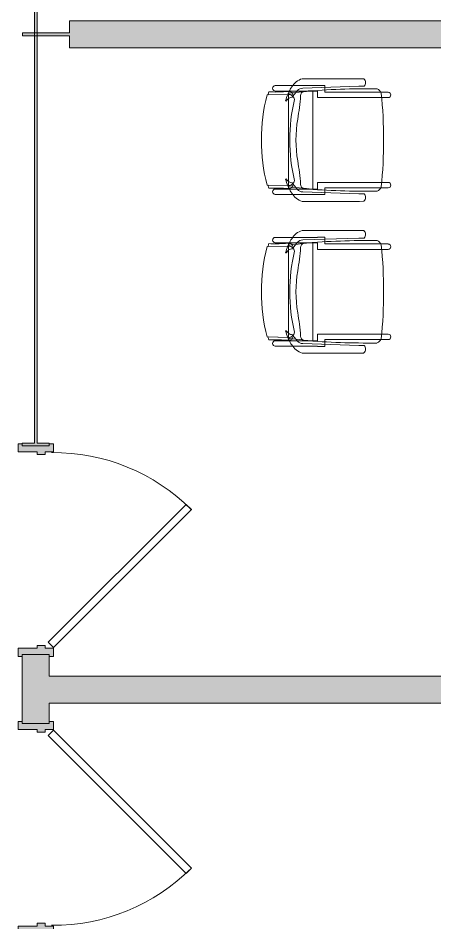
# Model space of a CAD drawing. Header units: inches. Extents: x 0 to 2535, y 0 to 2052.
# Drawn here: x 2301.1 to 2378, y 982 to 1148.9 of the extents above; entities that cross this region are included whole.
import ezdxf

# ---------------------------------------------------------------- set-up
doc = ezdxf.new("R2010")
doc.units = ezdxf.units.IN
doc.header["$MEASUREMENT"] = 0
for name, color, linetype, lineweight in [('A-DOOR', 31, 'Continuous', 13), ('A-WALL-PATT', 111, 'Continuous', 13), ('I-FURN', 30, 'Continuous', 9), ('I-WALL', 2, 'Continuous', 13)]:
    doc.layers.add(name, color=color, linetype=linetype, lineweight=lineweight)

# ---------------------------------------------------------------- blocks, each defined once
blk = doc.blocks.new('Door - Single - Solid Door-6977524-Level 07  POWER _ SIGNAL')
at = {"layer": 'A-DOOR'}
h = blk.add_hatch(color=250, dxfattribs=at)
h.paths.add_polyline_path([(-15.63, -2.59), (-15.63, -3.34), (-14.13, -3.34), (-14.13, -1.84), (-13.63, -1.84), (-13.63, -0.34), (-14.13, -0.34), (-14.13, 3.16), (-15.63, 3.16), (-15.63, 2.41), (-15.26, 2.41), (-15.26, -2.59)], flags=0)
h.paths.add_polyline_path([(21.62, -1.84), (22.12, -1.84), (22.12, -3.34), (23.62, -3.34), (23.62, -2.59), (23.24, -2.59), (23.24, 2.41), (23.62, 2.41), (23.62, 3.16), (22.12, 3.16), (22.12, -0.34), (21.62, -0.34), (21.62, -1.51)], flags=0)
at = {"layer": 'A-DOOR', "color": 8, "lineweight": 20}
for p, q in [((-15.63, 3.16), (-14.13, 3.16)), ((-15.63, 2.41), (-15.63, 3.16)), ((-14.13, 3.16), (-14.13, -0.34)), ((22.12, 3.16), (23.62, 3.16)), ((22.12, -0.34), (22.12, 3.16)), ((23.62, 3.16), (23.62, 2.41)), ((-14.13, -0.34), (-13.63, -0.34)), ((-13.63, -0.34), (-13.63, -1.84)), ((21.62, -0.34), (22.12, -0.34)), ((21.62, -1.84), (21.62, -0.34)), ((-15.63, -3.34), (-15.63, -2.59)), ((-14.13, -3.34), (-15.63, -3.34)), ((-14.13, -1.84), (-14.13, -3.34)), ((-13.63, -1.84), (-14.13, -1.84)), ((-13.03, -2.37), (-14.01, -3.34)), ((-14.01, -3.34), (11.45, -28.79)), ((12.42, -27.82), (-13.03, -2.37)), ((22.12, -1.84), (21.62, -1.84)), ((22.12, -3.34), (22.12, -1.84)), ((23.62, -3.34), (22.12, -3.34)), ((23.62, -2.59), (23.62, -3.34)), ((11.45, -28.79), (12.42, -27.82))]:
    blk.add_line(p, q, dxfattribs=at)
at = {"layer": 'A-DOOR', "lineweight": 9}
blk.add_arc((-14.01, -3.34), 36, 315, 0.5, dxfattribs=at)
blk = doc.blocks.new('Door - Single - Solid Door-V2-Level 07  POWER _ SIGNAL')
at = {"layer": 'A-DOOR'}
h = blk.add_hatch(color=250, dxfattribs=at)
h.paths.add_polyline_path([(23.62, 3.34), (22.12, 3.34), (22.12, 1.84), (21.62, 1.84), (21.62, 0.34), (22.12, 0.34), (22.12, -3.16), (23.62, -3.16), (23.62, -2.41), (23.24, -2.41), (23.24, 2.59), (23.62, 2.59), (23.62, 2.84)], flags=0)
h.paths.add_polyline_path([(-13.63, 0.34), (-13.63, 1.84), (-14.13, 1.84), (-14.13, 3.34), (-15.63, 3.34), (-15.63, 2.59), (-15.26, 2.59), (-15.26, -2.41), (-15.63, -2.41), (-15.63, -3.16), (-14.13, -3.16), (-14.13, 0.34)], flags=0)
at = {"layer": 'A-DOOR', "color": 8, "lineweight": 20}
for p, q in [((-14.01, 3.34), (11.45, 28.79)), ((11.45, 28.79), (12.42, 27.82)), ((12.42, 27.82), (-13.03, 2.37)), ((-15.63, 3.34), (-15.63, 2.59)), ((-14.13, 3.34), (-15.63, 3.34)), ((-14.13, 1.84), (-14.13, 3.34)), ((-13.63, 1.84), (-14.13, 1.84)), ((-13.03, 2.37), (-14.01, 3.34)), ((-13.63, 0.34), (-13.63, 1.84)), ((22.12, 1.84), (21.62, 1.84)), ((21.62, 1.84), (21.62, 0.34)), ((23.62, 3.34), (22.12, 3.34)), ((22.12, 3.34), (22.12, 1.84)), ((23.62, 2.59), (23.62, 3.34)), ((-14.13, -3.16), (-14.13, 0.34)), ((-14.13, 0.34), (-13.63, 0.34)), ((21.62, 0.34), (22.12, 0.34)), ((22.12, 0.34), (22.12, -3.16)), ((-15.63, -2.41), (-15.63, -3.16)), ((-15.63, -3.16), (-14.13, -3.16)), ((22.12, -3.16), (23.62, -3.16)), ((23.62, -3.16), (23.62, -2.41))]:
    blk.add_line(p, q, dxfattribs=at)
at = {"layer": 'A-DOOR', "lineweight": 9}
blk.add_arc((-14.01, 3.34), 36, 359.5, 45, dxfattribs=at)
blk = doc.blocks.new('F-Haworth_Chair_X99-Seminar - X99 Seminar Chair with Glides-V57-Level 07  POWER _ SIGNAL')
at = {"layer": 'I-FURN'}
for p, q in [((-8.82, 9.44), (-8.82, 10.78)), ((-7.83, 10.78), (-7.83, 9.57)), ((7.83, 9.57), (7.83, 10.78)), ((8.82, 10.78), (8.82, 9.44)), ((-8.82, -0.89), (-8.82, 9.44)), ((-7.83, 9.57), (-7.83, -2.27)), ((7.83, -2.27), (7.83, 9.57)), ((8.82, 9.44), (8.82, -0.89)), ((-11.32, 5.48), (-11.3, 6.32)), ((-11.32, -5.06), (-11.32, 5.48)), ((-9.92, 6.36), (-9.92, 5.36)), ((-9.92, 5.36), (-9.57, -4.97)), ((9.57, -4.97), (9.92, 5.36)), ((9.92, 5.36), (9.92, 6.36)), ((11.3, 6.32), (11.32, 5.48)), ((11.32, 5.48), (11.32, -5.06)), ((-10.07, -0.89), (-9.71, -0.89)), ((-10.07, -2.27), (-10.07, -0.89)), ((-9.71, -0.89), (-9.2, -0.89)), ((-9.2, -0.89), (-8.82, -0.89)), ((8.82, -0.89), (9.2, -0.89)), ((9.2, -0.89), (9.71, -0.89)), ((9.71, -0.89), (10.07, -0.89)), ((10.07, -0.89), (10.07, -2.27)), ((-10.04, -2.27), (-10.07, -2.27)), ((-10.04, -4.99), (-10.04, -2.27)), ((-9.07, -3.12), (9.07, -3.12)), ((-9.07, -3.2), (-9.07, -3.12)), ((-8.9, -4.8), (-9.07, -3.2)), ((-9.04, -2.27), (-9.04, -3.12)), ((-7.83, -2.27), (-9.04, -2.27)), ((-9.04, -3.12), (-9.04, -3.43)), ((9.04, -2.27), (7.83, -2.27)), ((9.07, -3.2), (8.9, -4.8)), ((9.04, -3.12), (9.04, -2.27)), ((9.04, -3.43), (9.04, -3.12)), ((9.07, -3.12), (9.07, -3.2)), ((10.04, -2.27), (10.04, -4.99)), ((10.07, -2.27), (10.04, -2.27)), ((-10.04, -6.81), (-10.04, -5)), ((-9.04, -3.43), (-9.04, -3.62)), ((-9.04, -3.62), (-9.04, -5.99)), ((-8.88, -4.99), (-8.89, -4.91)), ((-8.75, -6.22), (-8.88, -4.99)), ((8.88, -4.99), (8.75, -6.22)), ((8.89, -4.91), (8.88, -4.99)), ((9.04, -3.62), (9.04, -3.43)), ((9.04, -5.99), (9.04, -3.62)), ((10.04, -5), (10.04, -6.81)), ((-9.13, -5.92), (-8.07, -6.77)), ((-9.04, -5.99), (-9.04, -7.4)), ((-8.68, -6.87), (-8.75, -6.22)), ((8.07, -6.77), (9.13, -5.92)), ((8.75, -6.22), (8.68, -6.87)), ((9.04, -7.4), (9.04, -5.99)), ((-10.04, -10.02), (-10.04, -6.81)), ((-9.04, -7.4), (-9.04, -10.02)), ((-8.62, -7.42), (-8.68, -6.87)), ((-8.6, -7.6), (-8.62, -7.43)), ((-8.61, -6.81), (-8.23, -6.95)), ((-8.49, -7.6), (-8.56, -7.6)), ((-8.42, -7.57), (-8.34, -11.37)), ((-8.34, -11.52), (-8.42, -7.57)), ((-7.65, -7.6), (-8.4, -7.6)), ((-8.03, -6.81), (-7.95, -6.87)), ((7.65, -7.6), (-7.65, -7.6)), ((-7.18, -7.99), (-7.21, -8.13)), ((7.21, -8.13), (7.18, -7.99)), ((8.4, -7.6), (7.65, -7.6)), ((7.95, -6.87), (8.03, -6.81)), ((8.23, -6.95), (8.61, -6.81)), ((8.34, -11.37), (8.42, -7.57)), ((8.42, -7.57), (8.34, -11.52)), ((8.56, -7.6), (8.49, -7.6)), ((8.62, -7.43), (8.6, -7.6)), ((8.68, -6.87), (8.62, -7.42)), ((9.04, -10.02), (9.04, -7.4)), ((10.04, -6.81), (10.04, -10.02))]:
    blk.add_line(p, q, dxfattribs=at)
for centre, radius, start, end in [((-8.32, 10.78), 0.495, 0, 180), ((8.32, 10.78), 0.495, 0, 180), ((-8.21, 8.28), 1.31, 110.0433, 159.9567), ((144.06, 7.32), 153.52, 179.4749, 184.5213), ((0, -75.01), 84.96, 84.1475, 95.8525), ((8.21, 8.28), 1.31, 20.0433, 69.9567), ((-144.06, 7.32), 153.52, 355.4787, 0.5251), ((-10.58, 5.68), 0.956, 45.8901, 138.1099), ((10.58, 5.68), 0.956, 41.8901, 134.1099), ((-8.18, -4.9), 1.39, 182.8013, 227.1078), ((-8.24, -4.59), 0.763, 194.2338, 275.7662), ((8.24, -4.59), 0.763, 264.2338, 345.7662), ((8.18, -4.9), 1.39, 312.8922, 357.1987), ((-7.87, -3.92), 3.63, 198.1789, 238.0478), ((-7.37, -7.55), 1.05, 95.9554, 181.1786), ((-11.32, -48.08), 42.84, 79.9767, 85.7699), ((0, 26.49), 33.83, 257.2285, 282.7715), ((0, 15.97), 22.19, 259.9767, 280.0233), ((11.32, -48.08), 42.84, 94.2301, 100.0233), ((7.37, -7.55), 1.05, 358.8214, 84.0446), ((7.87, -3.92), 3.63, 301.9522, 341.8211), ((-4.71, 1.15), 9.61, 238.0478, 243.9964), ((-5.2, -7.86), 3.74, 170.0936, 184.0143), ((-36.06, -10.03), 27.2, 357.4882, 4.0143), ((-4.71, 1.15), 9.61, 243.9964, 246.4906), ((-8.28, -7.33), 0.613, 122.5427, 170.0936), ((-4.71, 1.15), 9.61, 246.6393, 247.073), ((-7.37, -7.55), 1.05, 145.2002, 181.1786), ((-4.71, 1.15), 9.61, 247.2631, 254.9334), ((-6.55, -6.76), 1.38, 185.0878, 212.4248), ((-6.55, -6.76), 1.38, 214.0187, 242.9497), ((6.55, -6.76), 1.38, 297.0503, 325.9813), ((4.71, 1.15), 9.61, 285.0666, 292.7369), ((6.55, -6.76), 1.38, 327.5752, 354.9122), ((7.37, -7.55), 1.05, 358.8214, 34.7998), ((4.71, 1.15), 9.61, 292.927, 293.3607), ((4.71, 1.15), 9.61, 293.5094, 296.0036), ((8.28, -7.33), 0.613, 9.9064, 57.4573), ((36.06, -10.03), 27.2, 175.9857, 182.5118), ((5.2, -7.86), 3.74, 355.9857, 9.9064), ((4.71, 1.15), 9.61, 296.0036, 301.9522), ((-9.54, -10.02), 0.498, 180, 0), ((0, 20.73), 33.17, 254.4478, 255.4234), ((0, 20.29), 32.89, 255.304, 284.6925), ((0, 20.73), 33.17, 284.5766, 285.5522), ((9.54, -10.02), 0.498, 180, 0)]:
    blk.add_arc(centre, radius, start, end, dxfattribs=at)
blk = doc.blocks.new('F-Haworth_Chair_X99-Seminar - X99 Seminar Chair with Glides-V58-Level 07  POWER _ SIGNAL')
at = {"layer": 'I-FURN'}
for p, q in [((-8.82, 9.44), (-8.82, 10.78)), ((-7.83, 10.78), (-7.83, 9.57)), ((7.83, 9.57), (7.83, 10.78)), ((8.82, 10.78), (8.82, 9.44)), ((-8.82, -0.89), (-8.82, 9.44)), ((-7.83, 9.57), (-7.83, -2.27)), ((7.83, -2.27), (7.83, 9.57)), ((8.82, 9.44), (8.82, -0.89)), ((-11.32, 5.48), (-11.3, 6.32)), ((-11.32, -5.06), (-11.32, 5.48)), ((-9.92, 6.36), (-9.92, 5.36)), ((-9.92, 5.36), (-9.57, -4.97)), ((9.57, -4.97), (9.92, 5.36)), ((9.92, 5.36), (9.92, 6.36)), ((11.3, 6.32), (11.32, 5.48)), ((11.32, 5.48), (11.32, -5.06)), ((-10.07, -0.89), (-9.71, -0.89)), ((-10.07, -2.27), (-10.07, -0.89)), ((-9.71, -0.89), (-9.2, -0.89)), ((-9.2, -0.89), (-8.82, -0.89)), ((8.82, -0.89), (9.2, -0.89)), ((9.2, -0.89), (9.71, -0.89)), ((9.71, -0.89), (10.07, -0.89)), ((10.07, -0.89), (10.07, -2.27)), ((-10.04, -2.27), (-10.07, -2.27)), ((-10.04, -4.99), (-10.04, -2.27)), ((-9.07, -3.12), (1.6, -3.12)), ((-9.07, -3.2), (-9.07, -3.12)), ((-8.9, -4.8), (-9.07, -3.2)), ((-9.04, -2.27), (-9.04, -3.12)), ((-7.83, -2.27), (-9.04, -2.27)), ((-9.04, -3.12), (-9.04, -3.43)), ((1.62, -3.12), (9.07, -3.12)), ((9.04, -2.27), (7.83, -2.27)), ((9.07, -3.2), (8.9, -4.8)), ((9.04, -3.12), (9.04, -2.27)), ((9.04, -3.43), (9.04, -3.12)), ((9.07, -3.12), (9.07, -3.2)), ((10.04, -2.27), (10.04, -4.99)), ((10.07, -2.27), (10.04, -2.27)), ((-10.04, -6.81), (-10.04, -5)), ((-9.04, -3.43), (-9.04, -3.62)), ((-9.04, -3.62), (-9.04, -5.99)), ((-8.88, -4.99), (-8.89, -4.91)), ((-8.75, -6.22), (-8.88, -4.99)), ((8.88, -4.99), (8.75, -6.22)), ((8.89, -4.91), (8.88, -4.99)), ((9.04, -3.62), (9.04, -3.43)), ((9.04, -5.99), (9.04, -3.62)), ((10.04, -5), (10.04, -6.81)), ((-9.13, -5.92), (-8.07, -6.77)), ((-9.04, -5.99), (-9.04, -7.4)), ((-8.68, -6.87), (-8.75, -6.22)), ((8.07, -6.77), (9.13, -5.92)), ((8.75, -6.22), (8.68, -6.87)), ((9.04, -7.4), (9.04, -5.99)), ((-10.04, -10.02), (-10.04, -6.81)), ((-9.04, -7.4), (-9.04, -10.02)), ((-8.62, -7.42), (-8.68, -6.87)), ((-8.6, -7.6), (-8.62, -7.43)), ((-8.61, -6.81), (-8.23, -6.95)), ((-8.49, -7.6), (-8.56, -7.6)), ((-8.42, -7.57), (-8.34, -11.37)), ((-8.34, -11.52), (-8.42, -7.57)), ((-7.65, -7.6), (-8.4, -7.6)), ((-8.03, -6.81), (-7.95, -6.87)), ((7.65, -7.6), (-7.65, -7.6)), ((-7.18, -7.99), (-7.21, -8.13)), ((7.21, -8.13), (7.18, -7.99)), ((8.4, -7.6), (7.65, -7.6)), ((7.95, -6.87), (8.03, -6.81)), ((8.23, -6.95), (8.61, -6.81)), ((8.34, -11.37), (8.42, -7.57)), ((8.42, -7.57), (8.34, -11.52)), ((8.56, -7.6), (8.49, -7.6)), ((8.62, -7.43), (8.6, -7.6)), ((8.68, -6.87), (8.62, -7.42)), ((9.04, -10.02), (9.04, -7.4)), ((10.04, -6.81), (10.04, -10.02))]:
    blk.add_line(p, q, dxfattribs=at)
for centre, radius, start, end in [((-8.32, 10.78), 0.495, 0, 180), ((8.32, 10.78), 0.495, 0, 180), ((-8.21, 8.28), 1.31, 110.0433, 159.9567), ((144.06, 7.32), 153.52, 179.4749, 184.5213), ((0, -75.01), 84.96, 84.1475, 95.8525), ((8.21, 8.28), 1.31, 20.0433, 69.9567), ((-144.06, 7.32), 153.52, 355.4787, 0.5251), ((-10.58, 5.68), 0.956, 45.8901, 138.1099), ((10.58, 5.68), 0.956, 41.8901, 134.1099), ((-8.18, -4.9), 1.39, 182.8013, 227.1078), ((-8.24, -4.59), 0.763, 194.2338, 275.7662), ((8.24, -4.59), 0.763, 264.2338, 345.7662), ((8.18, -4.9), 1.39, 312.8922, 357.1987), ((-7.87, -3.92), 3.63, 198.1789, 238.0478), ((-7.37, -7.55), 1.05, 95.9554, 181.1786), ((-11.32, -48.08), 42.84, 79.9767, 85.7699), ((0, 26.49), 33.83, 257.2285, 282.7715), ((0, 15.97), 22.19, 259.9767, 280.0233), ((11.32, -48.08), 42.84, 94.2301, 100.0233), ((7.37, -7.55), 1.05, 358.8214, 84.0446), ((7.87, -3.92), 3.63, 301.9522, 341.8211), ((-4.71, 1.15), 9.61, 238.0478, 243.9964), ((-5.2, -7.86), 3.74, 170.0936, 184.0143), ((-36.06, -10.03), 27.2, 357.4882, 4.0143), ((-4.71, 1.15), 9.61, 243.9964, 246.4906), ((-8.28, -7.33), 0.613, 122.5427, 170.0936), ((-4.71, 1.15), 9.61, 246.6393, 247.073), ((-7.37, -7.55), 1.05, 145.2002, 181.1786), ((-4.71, 1.15), 9.61, 247.2631, 254.9334), ((-6.55, -6.76), 1.38, 185.0878, 212.4248), ((-6.55, -6.76), 1.38, 214.0187, 242.9497), ((6.55, -6.76), 1.38, 297.0503, 325.9813), ((4.71, 1.15), 9.61, 285.0666, 292.7369), ((6.55, -6.76), 1.38, 327.5752, 354.9122), ((7.37, -7.55), 1.05, 358.8214, 34.7998), ((4.71, 1.15), 9.61, 292.927, 293.3607), ((4.71, 1.15), 9.61, 293.5094, 296.0036), ((8.28, -7.33), 0.613, 9.9064, 57.4573), ((36.06, -10.03), 27.2, 175.9857, 182.5118), ((5.2, -7.86), 3.74, 355.9857, 9.9064), ((4.71, 1.15), 9.61, 296.0036, 301.9522), ((-9.54, -10.02), 0.498, 180, 0), ((0, 20.73), 33.17, 254.4478, 255.4234), ((0, 20.29), 32.89, 255.304, 284.6925), ((0, 20.73), 33.17, 284.5766, 285.5522), ((9.54, -10.02), 0.498, 180, 0)]:
    blk.add_arc(centre, radius, start, end, dxfattribs=at)

msp = doc.modelspace()

# ---------------------------------------------------------------- hatches: boundary and pattern name
at = {"layer": 'A-WALL-PATT', "lineweight": 9}
for points in [[(2304.13, 1070.53), (2304.63, 1070.53), (2304.63, 1220.53), (2304.13, 1220.53), (2304.13, 1096.81)], [(2310.63, 1143.44), (2510.91, 1143.44), (2510.88, 1148.44), (2310.63, 1148.44), (2310.63, 1145.69)], [(2491.75, 1022.53), (2510.88, 1022.53), (2510.88, 1027.53), (2306.88, 1027.53), (2306.88, 1022.53), (2487.47, 1022.53)]]:
    msp.add_hatch(color=7, dxfattribs=at).paths.add_polyline_path(points, flags=0)
h = msp.add_hatch(color=7, dxfattribs=at)
h.paths.add_polyline_path([(2304.13, 1145.69), (2304.13, 1146.19), (2301.94, 1146.19), (2301.94, 1145.69)], flags=0)
h.paths.add_polyline_path([(2304.63, 1145.69), (2310.63, 1145.69), (2310.63, 1146.19), (2304.63, 1146.19), (2304.63, 1146.12)], flags=0)
h = msp.add_hatch(color=7, dxfattribs=at)
h.paths.add_polyline_path([(2304.63, 979.53), (2306.88, 979.53), (2306.88, 980.28), (2301.88, 980.28), (2301.88, 979.53), (2304.13, 979.53)], flags=0)
h.paths.add_polyline_path([(2304.63, 1018.78), (2306.88, 1018.78), (2306.88, 1031.53), (2301.88, 1031.53), (2301.88, 1018.78), (2304.13, 1018.78)], flags=0)
h.paths.add_polyline_path([(2301.88, 1070.03), (2306.88, 1070.03), (2306.88, 1070.53), (2301.88, 1070.53)], flags=0)

# ---------------------------------------------------------------- linework, layer by layer
at = {"layer": 'I-WALL', "color": 8, "lineweight": 20}
for p, q in [((2304.13, 1220.53), (2304.13, 1070.53)), ((2304.63, 1070.53), (2304.63, 1220.53)), ((2510.91, 1148.44), (2310.63, 1148.44)), ((2310.63, 1148.44), (2310.63, 1146.19)), ((2310.63, 1146.19), (2301.94, 1146.19)), ((2301.94, 1146.19), (2301.94, 1145.69)), ((2301.94, 1145.69), (2310.63, 1145.69)), ((2310.63, 1145.69), (2310.63, 1143.44)), ((2310.63, 1143.44), (2510.91, 1143.44)), ((2304.13, 1070.53), (2301.88, 1070.53)), ((2301.88, 1070.53), (2301.88, 1070.03)), ((2306.88, 1070.53), (2304.63, 1070.53)), ((2306.88, 1070.03), (2306.88, 1070.53)), ((2301.88, 1070.03), (2306.88, 1070.03)), ((2306.88, 1031.53), (2301.88, 1031.53)), ((2301.88, 1031.53), (2301.88, 1018.78)), ((2306.88, 1027.53), (2306.88, 1031.53)), ((2510.88, 1027.53), (2306.88, 1027.53)), ((2306.88, 1018.78), (2306.88, 1022.53)), ((2306.88, 1022.53), (2491.75, 1022.53)), ((2301.88, 1018.78), (2306.88, 1018.78))]:
    msp.add_line(p, q, dxfattribs=at)

# ---------------------------------------------------------------- block references
at = {"layer": 'A-DOOR'}
for name, p, rotation in [('Door - Single - Solid Door-6977524-Level 07  POWER _ SIGNAL', (2304.29, 1046.79), 90), ('Door - Single - Solid Door-V2-Level 07  POWER _ SIGNAL', (2304.29, 1003.53), 270)]:
    msp.add_blockref(name, p, dxfattribs=dict(at, rotation=rotation))
at = {"layer": 'I-FURN', "rotation": 269.9999999999996}
for name, p in [('F-Haworth_Chair_X99-Seminar - X99 Seminar Chair with Glides-V57-Level 07  POWER _ SIGNAL', (2358.58, 1126.44)), ('F-Haworth_Chair_X99-Seminar - X99 Seminar Chair with Glides-V58-Level 07  POWER _ SIGNAL', (2358.58, 1098.44))]:
    msp.add_blockref(name, p, dxfattribs=at)

doc.saveas('drawing.dxf')
